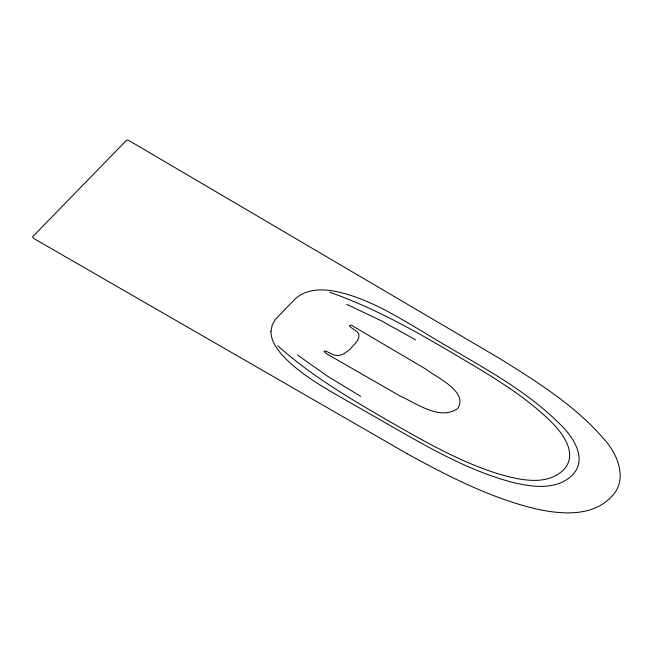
<?xml version="1.0" encoding="UTF-8"?>
<svg xmlns="http://www.w3.org/2000/svg" width="653" height="653" viewBox="0 0 653 653"><rect width="100%" height="100%" fill="white"/><g stroke="black" fill="none" stroke-linecap="round" stroke-linejoin="round"><path stroke-width="0.98" d="M329.757 292.218C373.508 307.653 414.173 330.353 453.974 353.926C486.412 373.173 519.551 392.143 547.263 418.051C560.307 430.107 579.293 452.203 563.931 469.54C546.202 486.942 518.368 479.612 497.308 473.556C458.814 461.287 423.593 441.02 388.747 420.973C350.008 398.64 311.13 375.712 277.705 345.715M346.727 304.339L381.572 320.909L415.626 339.87M407.26 453.786C448.089 476.192 490.158 497.896 535.729 508.826C559.743 514.123 588.957 517.029 608.8 499.382A359.028 119.842 28.4 0 0 611.469 496.721C628.472 479.898 617.607 453.827 603.78 438.849C574.95 405.415 536.888 381.736 499.798 358.57L130.02 141.17A3.216 1.077 28.4 0 0 126.445 140.33L32.764 236.639A3.216 1.077 28.4 0 0 34.78 239.063L407.162 453.729M360.668 396.363L327.692 376.299L297.458 354.979M324.174 351.551L326.239 353.567L399.897 395.914C416.565 403.285 439.583 420.916 457.671 408.59C468.83 391.588 435.829 377.099 425.927 369.157L353.044 326.182C351.045 324.166 347.445 325.3 350.922 327.406L357.509 332.05L358.644 333.781L358.995 335.944L358.334 338.768L356.546 342.001L349.845 349.461L343.821 353.877L338.36 355.648L334.238 355.11L325.716 351.069L324.606 350.988L324.174 351.551M270.946 331.438C270.979 342.27 278.423 351.232 285.573 358.619C304.478 377.189 328.108 389.988 350.881 403.056L393.702 427.568C431.87 449.46 470.895 471.597 513.813 482.689C532.407 486.991 555.262 490.158 570.869 476.502A257.127 85.829 28.4 0 0 573.367 473.939C586.786 458.969 573.995 438.367 562.478 426.67C523.004 386.021 470.674 361.509 423.209 331.904L422.222 331.324C394.796 315.113 366.692 297.695 335.005 291.287C321.627 288.716 305.979 289.059 295.344 298.715L275.395 319.407L272.236 324.941L270.946 331.438"/></g></svg>
